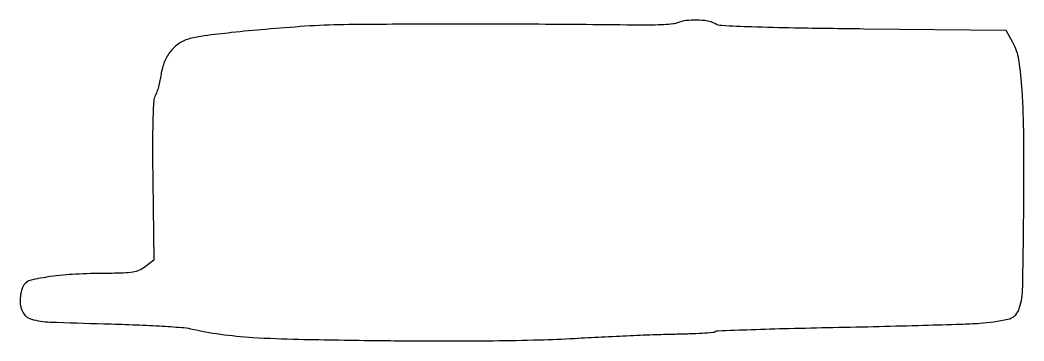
# Model space of a CAD drawing. Extents: x 0 to 324, y 0 to 104.
import ezdxf

# ---------------------------------------------------------------- set-up
doc = ezdxf.new("R2010")
doc.units = 0

msp = doc.modelspace()

# ---------------------------------------------------------------- linework, layer by layer
msp.add_lwpolyline([(212.29767, 102.986472, -0.07085), (210.915594, 102.646322, -0.009088), (207.864209, 102.396529, -0.010476), (204.210468, 102.240955, -0.008556), (200.29767, 102.223386, 0.001796), (165.299472, 102.539383, 0.002146), (132.316117, 102.577112, 0.001781), (104.466846, 102.390234, 0.015219), (92, 101.882456, 0.003507), (79.272488, 100.885671, 0.005433), (68.301026, 99.828744, 0.005486), (59.527534, 98.78974, 0.029771), (54.823001, 97.892894, 0.08348), (51.454614, 96.410938, 0.078387), (48.671816, 93.882709, 0.073035), (46.654381, 90.447595, 0.059164), (45.525471, 86.320838, -0.014888), (45.165782, 84.328484, -0.01419), (44.683238, 82.328621, -0.014289), (44.156615, 80.587514, -0.047962), (43.673381, 79.5, 0.115029), (43.141503, 77.684174, 0.00656), (42.890491, 71.818923, 0.007754), (42.775095, 63.660244, 0.002687), (42.85443, 51.887359), (43.164706, 26.274718), (40.447494, 24.137359, -0.06275), (38.558865, 23.002226, -0.062195), (36.44204, 22.366814, -0.034612), (33.335327, 22.060784, -0.006485), (27.615141, 21.969124, 0.012518), (17.882391, 21.695684, 0.021192), (9.765719, 20.918173, 0.020113), (3.535032, 19.796607, 0.181061), (1.25, 18.310733, 0.073456), (0.769177, 17.407861, 0.028267), (0.367187, 16.041729, 0.02725), (0.09202, 14.486978, 0.03018), (0, 12.963858, 0.130241), (1.000314, 9.188763, 0.200048), (3.639522, 7.149477, 0.055914), (9.606627, 6.239881, 0.003667), (27.066786, 5.677033, -0.003541), (36.415913, 5.378015, -0.004543), (45.013086, 4.963827, -0.003523), (52.204952, 4.500962, -0.038584), (55.066786, 4.072983, 0.022665), (64.672462, 2.322522, 0.018083), (75.151076, 1.284175, 0.010559), (89.964945, 0.669195, 0.002196), (116, 0.2531, 0.002393), (135.402829, 0.121079, 0.003327), (152.779462, 0.201606, 0.003746), (167.60343, 0.480034, 0.008094), (179, 0.964238, -0.002149), (187.728169, 1.439097, -0.001793), (197.003125, 1.870385, -0.001809), (205.492015, 2.203839, -0.004937), (211.5, 2.358688, 0.004631), (216.170663, 2.47621, 0.006824), (220.26875, 2.673343, 0.003495), (223.723833, 2.911098, 0.119035), (224.5, 3.161995, -0.128862), (225.355783, 3.420442, -0.000458), (236.075, 3.807201, -0.002399), (248.243836, 4.176654, -0.001499), (262.5, 4.49825, 0.001069), (277.428138, 4.822179, 0.001227), (291.685449, 5.197074, 0.001103), (303.775027, 5.57136, 0.007057), (309.897272, 5.860973, 0.039951), (319.003346, 7.155767, 0.248729), (322.464386, 10.12262, 0.088762), (323.737952, 16.486878, 0.003041), (324.104367, 42, 0.003726), (324.124335, 66.148771, 0.014398), (323.593654, 81.12502, 0.021593), (322.526661, 91.022111, 0.090368), (320.589352, 96.662997), (318.437718, 100.5), (272.468859, 101, -0.001305), (250.071278, 101.302079, -0.005058), (236.190567, 101.665993, -0.003731), (226.57307, 102.08739, -0.117673), (224.315741, 102.75, 0.089083), (221.975492, 103.583334, 0.036195), (218.594973, 103.895331, 0.036169), (215.088625, 103.710612, 0.06455)], format="xyb", close=True)

doc.saveas('drawing.dxf')
